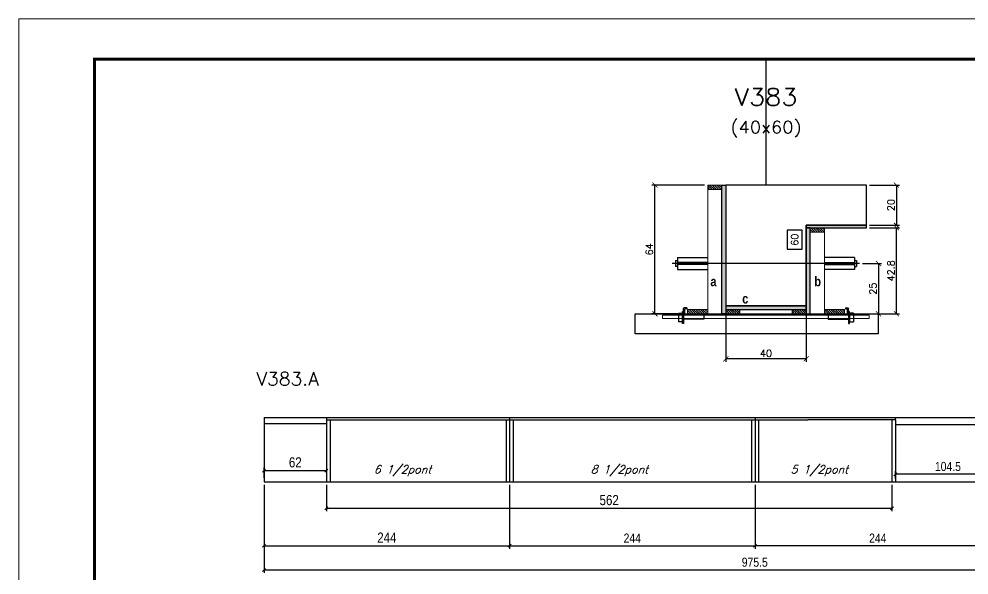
# Model space of a CAD drawing. Extents: x 137137 to 143418, y 10464 to 34486.
# Drawn here: x 138736 to 139680, y 28190 to 28743 of the extents above; entities that cross this region are included whole.
import ezdxf
from ezdxf.enums import TextEntityAlignment as Align

# ---------------------------------------------------------------- set-up
doc = ezdxf.new("R2010")
doc.units = 0
doc.linetypes.add('DASHED', pattern=[0.75, 0.5, -0.25])
doc.linetypes.add('HIDDEN', pattern=[0.375, 0.25, -0.125])
for name, color, linetype in [('barrote', 251, 'Continuous'), ('COTA', 241, 'Continuous'), ('Cota Seção (2x)', 4, 'Continuous'), ('detalhes', 4, 'Continuous'), ('Painéis', 200, 'Continuous'), ('presilha', 1, 'Continuous'), ('SARR_2.2x7', 40, 'Continuous'), ('SARR_3.5x7', 81, 'Continuous'), ('TENSOR', 3, 'Continuous'), ('texto', 7, 'Continuous'), ('Texto de Titulo', 7, 'Continuous'), ('Texto Qtd Sarr', 242, 'Continuous')]:
    doc.layers.add(name, color=color, linetype=linetype)
for name, color, linetype, lineweight in [('CONCRETO', 251, 'Continuous', 25), ('Escoras', 2, 'Continuous', 25), ('Folhas', 255, 'Continuous', 9), ('Hachura', 251, 'Continuous', 9), ('Madeira', 126, 'Continuous', 18), ('SARRAFO DE PRESSAO', 251, 'DASHED', 9), ('SCO-___-LAJ', 2, 'Continuous', 0), ('Texto Seção', 7, 'Continuous', 15)]:
    doc.layers.add(name, color=color, linetype=linetype, lineweight=lineweight)
doc.styles.add('COTA TECNICA', font='techl___.ttf', dxfattribs={"height": 10})
doc.styles.add('COTA TECNICA-50', font='techl___.ttf', dxfattribs={"height": 9})
doc.styles.add('REGUA-120', font='ROMANS.shx', dxfattribs={"height": 15})
doc.styles.add('Romans', font='romans.shx')
doc.styles.add('TECNICA', font='techb___.ttf', dxfattribs={"height": 10})
doc.dimstyles.new('COTA PAINEL-50', dxfattribs={"dimtxt": 9, "dimasz": 3, "dimexe": 3, "dimexo": 3, "dimgap": 3, "dimtad": 1, "dimdec": 1, "dimzin": 12, "dimdsep": 46, "dimtxsty": 'COTA TECNICA-50', "dimblk1": 'OBLIQUE', "dimblk2": 'OBLIQUE', "dimsah": 1, "dimcen": 0.9, "dimclrd": 4, "dimclre": 4, "dimclrt": 240, "dimadec": 1, "dimazin": 3, "dimtfac": 1, "dimtdec": 1, "dimtmove": 0, "dimatfit": 3, "dimfxl": 1, "dimtolj": 1, "dimtzin": 12, "dimarcsym": 0})
doc.dimstyles.new('Cota Seção (2x)', dxfattribs={"dimtxt": 7, "dimasz": 5, "dimexe": 3, "dimexo": 3, "dimgap": 2, "dimtad": 3, "dimdec": 1, "dimlfac": 0.5, "dimzin": 12, "dimdsep": 46, "dimtxsty": 'Romans', "dimblk": 'ARCHTICK', "dimcen": 0, "dimclrd": 4, "dimclre": 4, "dimclrt": 1, "dimadec": 1, "dimazin": 3, "dimtfac": 1, "dimtdec": 1, "dimtmove": 0, "dimatfit": 3, "dimldrblk": 'OBLIQUE', "dimfxl": 1, "dimtolj": 1, "dimtzin": 12, "dimarcsym": 0})
doc.dimstyles.new('Cota Seção interna', dxfattribs={"dimtxt": 7, "dimasz": 6, "dimexe": 0.18, "dimexo": 2, "dimgap": -4, "dimtad": 3, "dimdec": 1, "dimlfac": 0.5, "dimzin": 12, "dimdsep": 46, "dimtxsty": 'Romans', "dimblk": 'ARCHTICK', "dimcen": 0.09, "dimse1": 1, "dimse2": 1, "dimsd1": 1, "dimsd2": 1, "dimclrd": 180, "dimclre": 5, "dimclrt": 1, "dimadec": 0, "dimazin": 3, "dimtfac": 1, "dimtdec": 1, "dimtofl": 0, "dimtmove": 0, "dimatfit": 3, "dimldrblk": 'ARCHTICK', "dimfxl": 1, "dimtolj": 1, "dimtzin": 0, "dimarcsym": 0})
doc.dimstyles.new('PAINEL', dxfattribs={"dimtxt": 10, "dimasz": 3, "dimexe": 3, "dimexo": 3, "dimgap": 3, "dimtad": 1, "dimdec": 1, "dimzin": 12, "dimdsep": 46, "dimtxsty": 'COTA TECNICA', "dimblk1": 'OBLIQUE', "dimblk2": 'OBLIQUE', "dimsah": 1, "dimcen": 0.9, "dimclrd": 4, "dimclre": 4, "dimclrt": 240, "dimadec": 1, "dimazin": 3, "dimtfac": 1, "dimtdec": 1, "dimtmove": 0, "dimatfit": 3, "dimfxl": 1, "dimtolj": 1, "dimtzin": 12, "dimarcsym": 0})
pattern_1 = [(315, (162394.9753, 20220.2569), (1.12253202, 1.12253202), [])]
pattern_2 = [(315, (162436.9753, 20220.2569), (1.12253202, 1.12253202), [])]

# ---------------------------------------------------------------- blocks, each defined once
blk = doc.blocks.new('9999999999')
at = {"layer": 'Folhas'}
blk.add_lwpolyline([(98138.98, 34190.21), (99623.98, 34190.21), (99623.98, 35240.21), (98138.98, 35240.21)], close=True, dxfattribs=at)
at = {"layer": 'Folhas', "color": 30, "const_width": 3}
blk.add_lwpolyline([(98213.98, 34230.21), (99583.98, 34230.21), (99583.98, 35200.21), (98213.98, 35200.21)], close=True, dxfattribs=at)
blk = doc.blocks.new('_Oblique')
at = {"color": 0, "linetype": 'ByBlock', "lineweight": -2}
blk.add_line((-0.5, -0.5), (0.5, 0.5), dxfattribs=at)
blk = doc.blocks.new('*D868')
at = {"layer": 'COTA', "color": 4, "linetype": 'ByBlock', "lineweight": -2, "transparency": 16777216}
for p, q in [((138979.43, 28279.83), (138979.43, 28216.41)), ((139223.43, 28279.83), (139223.43, 28216.41)), ((138979.43, 28219.41), (139223.43, 28219.41))]:
    blk.add_line(p, q, dxfattribs=at)
at = {"layer": 'Defpoints', "color": 0, "linetype": 'ByBlock', "transparency": 16777216}
for p in [(138979.43, 28282.83), (139223.43, 28282.83), (139223.43, 28219.41)]:
    blk.add_point(p, dxfattribs=at)
at = {"layer": 'COTA', "color": 4, "linetype": 'ByBlock', "lineweight": -2, "transparency": 16777216, "xscale": 3, "yscale": 3, "zscale": 3, "rotation": 180}
blk.add_blockref('_Oblique', (138979.43, 28219.41), dxfattribs=at)
at = {"layer": 'COTA', "color": 4, "linetype": 'ByBlock', "lineweight": -2, "transparency": 16777216, "xscale": 3, "yscale": 3, "zscale": 3}
blk.add_blockref('_Oblique', (139223.43, 28219.41), dxfattribs=at)
at = {"layer": 'COTA', "color": 240, "linetype": 'ByBlock', "transparency": 16777216, "insert": (139101.43, 28227.48), "char_height": 10, "attachment_point": 5, "style": 'COTA TECNICA'}
blk.add_mtext('\\A1;244', dxfattribs=at)
blk = doc.blocks.new('*D869')
at = {"layer": 'COTA', "color": 4, "linetype": 'ByBlock', "lineweight": -2, "transparency": 16777216}
for p, q in [((139041.43, 28311.83), (139041.43, 28291.1)), ((138979.43, 28286.83), (138979.43, 28297.1)), ((138979.43, 28294.1), (139041.43, 28294.1))]:
    blk.add_line(p, q, dxfattribs=at)
at = {"layer": 'Defpoints', "color": 0, "linetype": 'ByBlock', "transparency": 16777216}
for p in [(139041.43, 28314.83), (139041.43, 28294.1), (138979.43, 28283.83)]:
    blk.add_point(p, dxfattribs=at)
at = {"layer": 'COTA', "color": 4, "linetype": 'ByBlock', "lineweight": -2, "transparency": 16777216, "xscale": 3, "yscale": 3, "zscale": 3, "rotation": 180}
blk.add_blockref('_Oblique', (138979.43, 28294.1), dxfattribs=at)
at = {"layer": 'COTA', "color": 4, "linetype": 'ByBlock', "lineweight": -2, "transparency": 16777216, "xscale": 3, "yscale": 3, "zscale": 3}
blk.add_blockref('_Oblique', (139041.43, 28294.1), dxfattribs=at)
at = {"layer": 'COTA', "color": 240, "linetype": 'ByBlock', "transparency": 16777216, "insert": (139010.43, 28302.2), "char_height": 10, "attachment_point": 5, "style": 'COTA TECNICA'}
blk.add_mtext('\\A1;62', dxfattribs=at)
blk = doc.blocks.new('*D780')
at = {"layer": 'Defpoints', "color": 0, "linetype": 'ByBlock', "transparency": 16777216}
for p in [(139606.93, 28290.5), (139711.43, 28290.5), (139606.93, 28282.83)]:
    blk.add_point(p, dxfattribs=at)
at = {"layer": 'Escoras', "color": 4, "linetype": 'ByBlock', "lineweight": -2, "transparency": 16777216}
for p, q in [((139606.93, 28285.83), (139606.93, 28293.5)), ((139711.43, 28290.5), (139606.93, 28290.5))]:
    blk.add_line(p, q, dxfattribs=at)
at = {"layer": 'Escoras', "color": 4, "linetype": 'ByBlock', "lineweight": -2, "transparency": 16777216, "xscale": 3, "yscale": 3, "zscale": 3, "rotation": 180}
blk.add_blockref('_Oblique', (139606.93, 28290.5), dxfattribs=at)
at = {"layer": 'Escoras', "color": 4, "linetype": 'ByBlock', "lineweight": -2, "transparency": 16777216, "xscale": 3, "yscale": 3, "zscale": 3}
blk.add_blockref('_Oblique', (139711.43, 28290.5), dxfattribs=at)
at = {"layer": 'Escoras', "color": 240, "linetype": 'ByBlock', "transparency": 16777216, "insert": (139659.18, 28298.1), "char_height": 9, "attachment_point": 5, "style": 'COTA TECNICA-50'}
blk.add_mtext('\\A1;104.5', dxfattribs=at)
blk = doc.blocks.new('*D834')
at = {"layer": 'Defpoints', "color": 0, "linetype": 'ByBlock', "transparency": 16777216}
for p in [(139467.43, 28282.83), (139711.43, 28282.83), (139467.43, 28219.41)]:
    blk.add_point(p, dxfattribs=at)
at = {"layer": 'Escoras', "color": 4, "linetype": 'ByBlock', "lineweight": -2, "transparency": 16777216}
for p, q in [((139467.43, 28279.83), (139467.43, 28216.41)), ((139711.43, 28279.83), (139711.43, 28216.41)), ((139711.43, 28219.41), (139467.43, 28219.41))]:
    blk.add_line(p, q, dxfattribs=at)
at = {"layer": 'Escoras', "color": 4, "linetype": 'ByBlock', "lineweight": -2, "transparency": 16777216, "xscale": 3, "yscale": 3, "zscale": 3, "rotation": 180}
blk.add_blockref('_Oblique', (139467.43, 28219.41), dxfattribs=at)
at = {"layer": 'Escoras', "color": 4, "linetype": 'ByBlock', "lineweight": -2, "transparency": 16777216, "xscale": 3, "yscale": 3, "zscale": 3}
blk.add_blockref('_Oblique', (139711.43, 28219.41), dxfattribs=at)
at = {"layer": 'Escoras', "color": 240, "linetype": 'ByBlock', "transparency": 16777216, "insert": (139589.43, 28226.97), "char_height": 9, "attachment_point": 5, "style": 'COTA TECNICA-50'}
blk.add_mtext('\\A1;244', dxfattribs=at)
blk = doc.blocks.new('*D781')
at = {"layer": 'Defpoints', "color": 0, "linetype": 'ByBlock', "transparency": 16777216}
for p in [(139223.43, 28282.83), (139467.43, 28282.83), (139467.43, 28219.41)]:
    blk.add_point(p, dxfattribs=at)
at = {"layer": 'Escoras', "color": 4, "linetype": 'ByBlock', "lineweight": -2, "transparency": 16777216}
for p, q in [((139223.43, 28279.83), (139223.43, 28216.41)), ((139467.43, 28279.83), (139467.43, 28216.41)), ((139223.43, 28219.41), (139467.43, 28219.41))]:
    blk.add_line(p, q, dxfattribs=at)
at = {"layer": 'Escoras', "color": 4, "linetype": 'ByBlock', "lineweight": -2, "transparency": 16777216, "xscale": 3, "yscale": 3, "zscale": 3, "rotation": 180}
blk.add_blockref('_Oblique', (139223.43, 28219.41), dxfattribs=at)
at = {"layer": 'Escoras', "color": 4, "linetype": 'ByBlock', "lineweight": -2, "transparency": 16777216, "xscale": 3, "yscale": 3, "zscale": 3}
blk.add_blockref('_Oblique', (139467.43, 28219.41), dxfattribs=at)
at = {"layer": 'Escoras', "color": 240, "linetype": 'ByBlock', "transparency": 16777216, "insert": (139345.43, 28226.97), "char_height": 9, "attachment_point": 5, "style": 'COTA TECNICA-50'}
blk.add_mtext('\\A1;244', dxfattribs=at)
blk = doc.blocks.new('_ArchTick')
at = {"color": 0, "linetype": 'ByBlock', "const_width": 0.15}
blk.add_lwpolyline([(-0.5, -0.5), (0.5, 0.5)], dxfattribs=at)
blk = doc.blocks.new('*D782')
at = {"layer": 'COTA', "color": 4, "lineweight": -2, "transparency": 16777216}
for p, q in [((139581.36, 28535.5), (139611, 28535.5)), ((139608, 28449.9), (139608, 28535.5)), ((139559.36, 28449.9), (139611, 28449.9))]:
    blk.add_line(p, q, dxfattribs=at)
at = {"layer": 'Defpoints', "color": 0, "transparency": 16777216}
for p in [(139578.36, 28535.5), (139608, 28535.5), (139556.36, 28449.9)]:
    blk.add_point(p, dxfattribs=at)
at = {"layer": 'COTA', "color": 4, "lineweight": -2, "transparency": 16777216, "xscale": 5, "yscale": 5, "zscale": 5}
for p, rotation in [((139608, 28535.5), 90), ((139608, 28449.9), 270)]:
    blk.add_blockref('_ArchTick', p, dxfattribs=dict(at, rotation=rotation))
at = {"layer": 'COTA', "color": 1, "transparency": 16777216, "insert": (139602.5, 28492.7), "char_height": 7, "attachment_point": 5, "rotation": 90, "style": 'Romans'}
blk.add_mtext('\\A1;42.8', dxfattribs=at)
blk = doc.blocks.new('*D783')
at = {"layer": 'COTA', "color": 4, "lineweight": -2, "transparency": 16777216}
for p, q in [((139581.36, 28577.9), (139611, 28577.9)), ((139608, 28577.9), (139608, 28537.9)), ((139581.36, 28537.9), (139611, 28537.9))]:
    blk.add_line(p, q, dxfattribs=at)
at = {"layer": 'Defpoints', "color": 0, "transparency": 16777216}
for p in [(139578.36, 28577.9), (139578.36, 28537.9), (139608, 28537.9)]:
    blk.add_point(p, dxfattribs=at)
at = {"layer": 'COTA', "color": 4, "lineweight": -2, "transparency": 16777216, "xscale": 5, "yscale": 5, "zscale": 5}
for p, rotation in [((139608, 28577.9), 90), ((139608, 28537.9), 270)]:
    blk.add_blockref('_ArchTick', p, dxfattribs=dict(at, rotation=rotation))
at = {"layer": 'COTA', "color": 1, "transparency": 16777216, "insert": (139602.5, 28557.9), "char_height": 7, "attachment_point": 5, "rotation": 90, "style": 'Romans'}
blk.add_mtext('\\A1;20', dxfattribs=at)
blk = doc.blocks.new('*D784')
at = {"layer": 'COTA', "color": 4, "lineweight": -2, "transparency": 16777216}
for p, q in [((139417.36, 28577.9), (139364.94, 28577.9)), ((139367.94, 28449.9), (139367.94, 28577.9)), ((139397.36, 28449.9), (139364.94, 28449.9))]:
    blk.add_line(p, q, dxfattribs=at)
at = {"layer": 'Defpoints', "color": 0, "transparency": 16777216}
for p in [(139367.94, 28577.9), (139420.36, 28577.9), (139400.36, 28449.9)]:
    blk.add_point(p, dxfattribs=at)
at = {"layer": 'COTA', "color": 4, "lineweight": -2, "transparency": 16777216, "xscale": 5, "yscale": 5, "zscale": 5}
for p, rotation in [((139367.94, 28577.9), 90), ((139367.94, 28449.9), 270)]:
    blk.add_blockref('_ArchTick', p, dxfattribs=dict(at, rotation=rotation))
at = {"layer": 'COTA', "color": 1, "transparency": 16777216, "insert": (139362.44, 28513.9), "char_height": 7, "attachment_point": 5, "rotation": 90, "style": 'Romans'}
blk.add_mtext('\\A1;64', dxfattribs=at)
blk = doc.blocks.new('*D785')
at = {"layer": 'Cota Seção (2x)', "color": 180, "lineweight": -2, "transparency": 16777216}
for p, q in [((139514.36, 28533), (139499.36, 28533)), ((139499.36, 28533), (139499.36, 28514)), ((139514.36, 28514), (139514.36, 28533)), ((139499.36, 28514), (139514.36, 28514))]:
    blk.add_line(p, q, dxfattribs=at)
at = {"layer": 'Defpoints', "color": 0, "transparency": 16777216}
for p in [(139518.35, 28577.9), (139518.36, 28577.9), (139518.36, 28457.9)]:
    blk.add_point(p, dxfattribs=at)
at = {"layer": 'Cota Seção (2x)', "color": 1, "transparency": 16777216, "insert": (139506.86, 28523.5), "char_height": 7, "attachment_point": 5, "rotation": 90, "style": 'Romans'}
blk.add_mtext('\\A1;60', dxfattribs=at)
blk = doc.blocks.new('titulo1')
at = {"layer": 'Defpoints', "color": 252, "linetype": 'HIDDEN', "ltscale": 2}
blk.add_line((0, 0), (0, 125), dxfattribs=at)
at = {"layer": 'Defpoints', "style": 'Romans', "oblique": 15}
blk.add_attdef('FOLHA', text='', height=10, dxfattribs=at).set_placement((0, 15.58), align=Align.MIDDLE_CENTER)
at = {"layer": 'Texto Qtd Sarr', "color": 3, "style": 'Romans', "oblique": 15}
for tag, height, p in [('TITULO', 17, (0, 71.45)), ('SEÇÃO', 12, (0, 41.55))]:
    blk.add_attdef(tag, text='', height=height, dxfattribs=at).set_placement(p, align=Align.MIDDLE_CENTER)
blk = doc.blocks.new('PRESILHA METÁLICA 1')
at = {"layer": 'presilha'}
for p, q in [((6, 15.5), (7.5, 15.5)), ((6, -2.5), (6, 15.5)), ((7.5, 10.6), (7.5, 19.9)), ((7.5, 15.5), (7.5, -2.5)), ((12, 21), (8.6, 21)), ((9, 11.6), (9, 18.9)), ((12, 19.5), (9.6, 19.5)), ((12, 21), (12, 19.5)), ((0, 13), (6, 13)), ((0, 13), (0, 0)), ((6, 0), (0, 0)), ((6, 13), (6, 0)), ((37.5, 4.1), (7.5, 4.1)), ((37.5, 11), (9.6, 11)), ((37.5, 11), (37.5, 4.1)), ((7.5, -2.5), (6, -2.5))]:
    blk.add_line(p, q, dxfattribs=at)
for centre, radius, start, end in [((8.6, 19.9), 1.14, 90, 180), ((9.6, 18.9), 0.57, 90, 180), ((9.6, 11.6), 0.57, 180, 270)]:
    blk.add_arc(centre, radius, start, end, dxfattribs=at)
blk = doc.blocks.new('*D786')
at = {"layer": 'COTA', "color": 4, "lineweight": -2, "transparency": 16777216}
for p, q in [((139438.36, 28451.3), (139438.36, 28402.17)), ((139518.36, 28451.3), (139518.36, 28402.17)), ((139518.36, 28405.17), (139438.36, 28405.17))]:
    blk.add_line(p, q, dxfattribs=at)
at = {"layer": 'Defpoints', "color": 0, "transparency": 16777216}
for p in [(139438.36, 28454.3), (139518.36, 28454.3), (139438.36, 28405.17)]:
    blk.add_point(p, dxfattribs=at)
at = {"layer": 'COTA', "color": 4, "lineweight": -2, "transparency": 16777216, "xscale": 5, "yscale": 5, "zscale": 5, "rotation": 180}
blk.add_blockref('_ArchTick', (139438.36, 28405.17), dxfattribs=at)
at = {"layer": 'COTA', "color": 4, "lineweight": -2, "transparency": 16777216, "xscale": 5, "yscale": 5, "zscale": 5}
blk.add_blockref('_ArchTick', (139518.36, 28405.17), dxfattribs=at)
at = {"layer": 'COTA', "color": 1, "transparency": 16777216, "insert": (139478.36, 28410.67), "char_height": 7, "attachment_point": 5, "style": 'Romans'}
blk.add_mtext('\\A1;40', dxfattribs=at)
blk = doc.blocks.new('*D787')
at = {"layer": 'COTA', "color": 4, "lineweight": -2, "transparency": 16777216}
for p, q in [((139574.36, 28499.95), (139593.21, 28499.95)), ((139590.21, 28499.95), (139590.21, 28449.9)), ((139574.66, 28449.9), (139593.21, 28449.9))]:
    blk.add_line(p, q, dxfattribs=at)
at = {"layer": 'Defpoints', "color": 0, "transparency": 16777216}
for p in [(139571.36, 28499.95), (139571.66, 28449.9), (139590.21, 28449.9)]:
    blk.add_point(p, dxfattribs=at)
at = {"layer": 'COTA', "color": 4, "lineweight": -2, "transparency": 16777216, "xscale": 5, "yscale": 5, "zscale": 5}
for p, rotation in [((139590.21, 28499.95), 90), ((139590.21, 28449.9), 270)]:
    blk.add_blockref('_ArchTick', p, dxfattribs=dict(at, rotation=rotation))
at = {"layer": 'COTA', "color": 1, "transparency": 16777216, "insert": (139584.71, 28474.93), "char_height": 7, "attachment_point": 5, "rotation": 90, "style": 'Romans'}
blk.add_mtext('\\A1;25', dxfattribs=at)
blk = doc.blocks.new('*D837')
at = {"layer": 'Defpoints', "color": 0, "linetype": 'ByBlock', "transparency": 16777216}
for p in [(138979.43, 28282.83), (139954.93, 28282.83), (139954.93, 28195.33)]:
    blk.add_point(p, dxfattribs=at)
at = {"layer": 'Escoras', "color": 4, "linetype": 'ByBlock', "lineweight": -2, "transparency": 16777216}
for p, q in [((138979.43, 28279.83), (138979.43, 28192.33)), ((139954.93, 28279.83), (139954.93, 28192.33)), ((138979.43, 28195.33), (139954.93, 28195.33))]:
    blk.add_line(p, q, dxfattribs=at)
at = {"layer": 'Escoras', "color": 4, "linetype": 'ByBlock', "lineweight": -2, "transparency": 16777216, "xscale": 3, "yscale": 3, "zscale": 3, "rotation": 180}
blk.add_blockref('_Oblique', (138979.43, 28195.33), dxfattribs=at)
at = {"layer": 'Escoras', "color": 4, "linetype": 'ByBlock', "lineweight": -2, "transparency": 16777216, "xscale": 3, "yscale": 3, "zscale": 3}
blk.add_blockref('_Oblique', (139954.93, 28195.33), dxfattribs=at)
at = {"layer": 'Escoras', "color": 240, "linetype": 'ByBlock', "transparency": 16777216, "insert": (139467.18, 28202.96), "char_height": 9, "attachment_point": 5, "style": 'COTA TECNICA-50'}
blk.add_mtext('\\A1;975.5', dxfattribs=at)
blk = doc.blocks.new('*D2368')
at = {"layer": 'COTA', "color": 4, "lineweight": -2, "ltscale": 25, "transparency": 16777216}
for p, q in [((139041.43, 28279.83), (139041.43, 28253.59)), ((139603.48, 28279.83), (139603.48, 28253.59)), ((139041.43, 28256.59), (139603.48, 28256.59))]:
    blk.add_line(p, q, dxfattribs=at)
at = {"layer": 'Defpoints', "color": 0, "ltscale": 25, "transparency": 16777216}
for p in [(139041.43, 28282.83), (139603.48, 28282.83), (139603.48, 28256.59)]:
    blk.add_point(p, dxfattribs=at)
at = {"layer": 'COTA', "color": 4, "lineweight": -2, "ltscale": 25, "transparency": 16777216, "xscale": 3, "yscale": 3, "zscale": 3, "rotation": 180}
blk.add_blockref('_Oblique', (139041.43, 28256.59), dxfattribs=at)
at = {"layer": 'COTA', "color": 4, "lineweight": -2, "ltscale": 25, "transparency": 16777216, "xscale": 3, "yscale": 3, "zscale": 3}
blk.add_blockref('_Oblique', (139603.48, 28256.59), dxfattribs=at)
at = {"layer": 'COTA', "color": 240, "ltscale": 25, "transparency": 16777216, "insert": (139322.45, 28264.69), "char_height": 10, "attachment_point": 5, "style": 'COTA TECNICA'}
blk.add_mtext('\\A1;562', dxfattribs=at)

msp = doc.modelspace()

# ---------------------------------------------------------------- hatches: boundary and pattern name
at = {"layer": 'Hachura'}
h = msp.add_hatch(dxfattribs=at)
h.set_pattern_fill('ANSI31', color=256, scale=0.5, angle=270, style=0)
h.set_pattern_definition([(315, (162394.985, 20270.2569), (1.12253202, 1.12253202), [])])
h.paths.add_polyline_path([(139434.36, 28573.5), (139434.36, 28577.9), (139420.36, 28577.9), (139420.36, 28573.5)])
h = msp.add_hatch(color=256, dxfattribs=at)
h.dxf.hatch_style = 1
h.paths.add_polyline_path([(139434.36, 28577.9), (139438.36, 28577.9), (139438.36, 28449.9), (139434.36, 28449.9)])
h = msp.add_hatch(color=256, dxfattribs=at)
h.dxf.hatch_style = 1
h.paths.add_polyline_path([(139578.36, 28535.5), (139578.36, 28537.9), (139518.36, 28537.9), (139518.36, 28535.5)])
h = msp.add_hatch(color=256, dxfattribs=at)
h.dxf.hatch_style = 1
h.paths.add_polyline_path([(139522.36, 28535.5), (139518.36, 28535.5), (139518.36, 28449.9), (139522.36, 28449.9)])
h = msp.add_hatch(dxfattribs=at)
h.set_pattern_fill('ANSI31', color=256, scale=0.5, angle=270, style=0)
h.set_pattern_definition([(315, (162436.9753, 20227.8569), (1.12253202, 1.12253202), [])])
h.paths.add_polyline_path([(139522.36, 28531.1), (139522.36, 28535.5), (139536.36, 28535.5), (139536.36, 28531.1)])
h = msp.add_hatch(dxfattribs=at)
h.set_pattern_fill('ANSI31', color=256, scale=0.5, angle=270, style=0)
h.set_pattern_definition(pattern_1)
h.paths.add_polyline_path([(139400.36, 28449.9), (139400.36, 28454.3), (139420.36, 28454.3), (139420.36, 28449.9)])
h = msp.add_hatch(color=256, dxfattribs=at)
h.dxf.hatch_style = 1
h.paths.add_polyline_path([(139518.36, 28454.3), (139518.36, 28457.9), (139438.36, 28457.9), (139438.36, 28454.3)])
h = msp.add_hatch(dxfattribs=at)
h.set_pattern_fill('ANSI31', color=256, scale=0.5, angle=270, style=0)
h.set_pattern_definition(pattern_1)
h.paths.add_polyline_path([(139438.36, 28449.9), (139438.36, 28454.3), (139452.36, 28454.3), (139452.36, 28449.9)])
h = msp.add_hatch(dxfattribs=at)
h.set_pattern_fill('ANSI31', color=256, scale=0.5, angle=270, style=0)
h.set_pattern_definition(pattern_2)
h.paths.add_polyline_path([(139518.36, 28449.9), (139518.36, 28454.3), (139504.36, 28454.3), (139504.36, 28449.9)])
h = msp.add_hatch(dxfattribs=at)
h.set_pattern_fill('ANSI31', color=256, scale=0.5, angle=270, style=0)
h.set_pattern_definition(pattern_2)
h.paths.add_polyline_path([(139556.36, 28449.9), (139556.36, 28454.3), (139536.36, 28454.3), (139536.36, 28449.9)])

# ---------------------------------------------------------------- linework, layer by layer
at = {"ltscale": 3}
for p, q in [((139388.36, 28502.95), (139388.36, 28496.95)), ((139388.36, 28502.95), (139390.36, 28502.95)), ((139390.36, 28505.95), (139390.36, 28493.95)), ((139390.36, 28505.95), (139420.36, 28505.95)), ((139420.36, 28500.95), (139390.36, 28500.95)), ((139566.36, 28505.95), (139536.36, 28505.95)), ((139536.36, 28500.95), (139566.36, 28500.95)), ((139566.36, 28505.95), (139566.36, 28493.95)), ((139566.36, 28502.95), (139568.36, 28502.95)), ((139568.36, 28502.95), (139568.36, 28496.95)), ((139390.36, 28496.95), (139388.36, 28496.95)), ((139420.36, 28498.95), (139390.36, 28498.95)), ((139390.36, 28493.95), (139420.36, 28493.95)), ((139536.36, 28498.95), (139566.36, 28498.95)), ((139566.36, 28493.95), (139536.36, 28493.95)), ((139566.36, 28496.95), (139568.36, 28496.95))]:
    msp.add_line(p, q, dxfattribs=at)
at = {"layer": 'barrote'}
msp.add_lwpolyline([(139589.81, 28429.9), (139348.23, 28429.9), (139348.23, 28449.9), (139589.81, 28449.9)], close=True, dxfattribs=at)
at = {"layer": 'CONCRETO'}
msp.add_lwpolyline([(139578.36, 28537.9), (139578.36, 28577.9), (139518.36, 28577.9), (139518.36, 28577.9), (139438.36, 28577.9), (139438.36, 28577.9), (139438.36, 28577.9), (139438.36, 28457.9), (139518.36, 28457.9), (139518.36, 28537.9)], close=True, dxfattribs=at)
at = {"layer": 'COTA', "linetype": 'ByBlock'}
msp.add_line((138979.43, 28346.83), (138979.43, 28346.83), dxfattribs=at)
at = {"layer": 'Madeira'}
for points in [[(139434.36, 28573.5), (139434.36, 28577.9), (139420.36, 28577.9), (139420.36, 28573.5)], [(139434.36, 28577.9), (139420.36, 28577.9), (139420.36, 28449.9), (139434.36, 28449.9)], [(139522.36, 28531.1), (139522.36, 28535.5), (139536.36, 28535.5), (139536.36, 28531.1)], [(139522.36, 28535.5), (139536.36, 28535.5), (139536.36, 28449.9), (139522.36, 28449.9)], [(139400.36, 28449.9), (139400.36, 28454.3), (139420.36, 28454.3), (139420.36, 28449.9)], [(139438.36, 28449.9), (139438.36, 28454.3), (139452.36, 28454.3), (139452.36, 28449.9)], [(139518.36, 28449.9), (139518.36, 28454.3), (139504.36, 28454.3), (139504.36, 28449.9)], [(139556.36, 28449.9), (139556.36, 28454.3), (139536.36, 28454.3), (139536.36, 28449.9)]]:
    msp.add_lwpolyline(points, close=True, dxfattribs=at)
at = {"layer": 'Painéis', "linetype": 'ByBlock'}
for p, q in [((138979.43, 28346.83), (139145.43, 28346.83)), ((138979.43, 28346.83), (138979.43, 28282.83)), ((139026.43, 28346.83), (139027.43, 28346.83)), ((139145.43, 28346.83), (139467.43, 28346.83)), ((139145.43, 28346.83), (139145.43, 28346.83)), ((139223.43, 28346.83), (139223.43, 28282.83)), ((139467.43, 28346.83), (139467.43, 28282.83)), ((139467.43, 28346.83), (139519.93, 28346.83)), ((139467.43, 28346.83), (139467.43, 28282.83)), ((139519.93, 28346.83), (139827.93, 28346.83)), ((139519.93, 28346.83), (139519.93, 28346.83)), ((138979.43, 28282.83), (139027.43, 28282.83)), ((139027.43, 28282.83), (139145.43, 28282.83)), ((139145.43, 28282.83), (139467.43, 28282.83)), ((139467.43, 28282.83), (139827.93, 28282.83))]:
    msp.add_line(p, q, dxfattribs=at)
at = {"layer": 'Painéis'}
for points in [[(139434.36, 28577.9), (139438.36, 28577.9), (139438.36, 28449.9), (139434.36, 28449.9)], [(139578.36, 28535.5), (139578.36, 28537.9), (139518.36, 28537.9), (139518.36, 28535.5)], [(139522.36, 28535.5), (139518.36, 28535.5), (139518.36, 28449.9), (139522.36, 28449.9)], [(139518.36, 28454.3), (139518.36, 28457.9), (139438.36, 28457.9), (139438.36, 28454.3)]]:
    msp.add_lwpolyline(points, close=True, dxfattribs=at)
at = {"layer": 'SARR_2.2x7', "linetype": 'Continuous'}
for p, q in [((138979.43, 28340.83), (139041.43, 28340.83)), ((139041.43, 28344.63), (139223.43, 28344.63)), ((139223.43, 28344.63), (139467.43, 28344.63)), ((139467.43, 28344.63), (139519.93, 28344.63)), ((139606.93, 28344.63), (139519.93, 28344.63)), ((139606.93, 28344.63), (139606.93, 28346.83)), ((139606.93, 28339.83), (139711.43, 28339.83))]:
    msp.add_line(p, q, dxfattribs=at)
at = {"layer": 'SARR_3.5x7'}
for p, q in [((139041.43, 28346.83), (139041.43, 28282.83)), ((139044.98, 28344.65), (139044.98, 28282.85)), ((139219.93, 28344.63), (139219.93, 28282.83)), ((139226.93, 28344.63), (139226.93, 28282.83)), ((139463.93, 28344.63), (139463.93, 28282.83)), ((139470.89, 28344.63), (139470.89, 28282.83)), ((139603.48, 28344.63), (139603.48, 28282.83)), ((139606.93, 28344.63), (139606.93, 28282.83))]:
    msp.add_line(p, q, dxfattribs=at)
at = {"layer": 'SCO-___-LAJ', "color": 1}
msp.add_lwpolyline([(139580.81, 28448.57), (139375.54, 28448.57), (139375.54, 28445.37), (139580.81, 28445.37)], close=True, dxfattribs=at)
at = {"layer": 'TENSOR', "linetype": 'HIDDEN', "ltscale": 0.5}
msp.add_line((139571.36, 28499.95), (139385.06, 28499.95), dxfattribs=at)

# ---------------------------------------------------------------- block references
at = {"layer": 'presilha', "yscale": 0.6666666666666666, "zscale": 0.6666666666666666}
for p, xscale in [((139391.49, 28441.93), 0.6666666666666666), ((139565.22, 28441.93), -0.6666666666666666)]:
    msp.add_blockref('PRESILHA METÁLICA 1', p, dxfattribs=dict(at, xscale=xscale))
at = {"layer": 'SARRAFO DE PRESSAO', "color": 6, "linetype": 'ByBlock'}
msp.add_blockref('9999999999', (40596.81, -6497.3), dxfattribs=at)
at = {"layer": 'Texto Seção'}
ref = msp.add_blockref('titulo1', (139478.36, 28577.9), dxfattribs=at)
ref.add_attrib('TITULO', 'V383', dxfattribs={"layer": 'Texto de Titulo', "color": 7, "height": 17, "style": 'Romans', "width": 1.1}).set_placement((139478.36, 28665.4), align=Align.MIDDLE_CENTER)
ref.add_attrib('SEÇÃO', '(40x60)', dxfattribs={"layer": 'Texto de Titulo', "color": 7, "height": 12, "style": 'Romans', "width": 1.1}).set_placement((139478.36, 28635.4), align=Align.MIDDLE_CENTER)

# ---------------------------------------------------------------- texts
at = {"layer": 'detalhes', "style": 'TECNICA'}
for s, p in [('a', (139423.05, 28477.24)), ('b', (139526.29, 28477.23)), ('c', (139454.65, 28460.14))]:
    msp.add_text(s, height=9.6, dxfattribs=at).set_placement(p)
at = {"layer": 'texto', "color": 2, "char_height": 8, "attachment_point": 5, "style": 'Romans'}
for s, insert in [('{\\Q19;\\C256;6 1/2pont}', (139117.04, 28293.97)), ('{\\Q19;\\C256;8 1/2pont}', (139332.63, 28293.97)), ('{\\Q19;\\C256;5 1/2pont}', (139531.41, 28293.97))]:
    msp.add_mtext(s, dxfattribs=dict(at, insert=insert))
at = {"layer": 'Texto Seção', "style": 'REGUA-120', "width": 1.05}
msp.add_text('V383.A', height=13, dxfattribs=at).set_placement((138971.77, 28378.79))

# ---------------------------------------------------------------- dimensions: what is measured, and where the dimension line sits
at = {"layer": 'COTA'}
for base, p1, p2, angle, picture, middle in [((139367.94, 28577.9), (139400.36, 28449.9), (139420.36, 28577.9), 90, '*D784', (139362.44, 28513.9)), ((139608, 28537.9), (139578.36, 28577.9), (139578.36, 28537.9), 90, '*D783', (139602.5, 28557.9)), ((139608, 28535.5), (139556.36, 28449.9), (139578.36, 28535.5), 90, '*D782', (139602.5, 28492.7)), ((139590.21, 28449.9), (139571.36, 28499.95), (139571.66, 28449.9), 90, '*D787', (139584.71, 28474.93)), ((139438.36, 28405.17), (139518.36, 28454.3), (139438.36, 28454.3), 180, '*D786', (139478.36, 28410.67))]:
    dim = msp.add_linear_dim(base=base, p1=p1, p2=p2, angle=angle, dimstyle='Cota Seção (2x)', dxfattribs=at)
    dim.commit()
    dim.dimension.update_dxf_attribs({"geometry": picture, "text_midpoint": middle})
at = {"layer": 'COTA', "linetype": 'ByBlock'}
for base, p1, p2, picture, middle in [((139041.43, 28294.1), (138979.43, 28283.83), (139041.43, 28314.83), '*D869', (139010.43, 28302.2)), ((139223.43, 28219.41), (138979.43, 28282.83), (139223.43, 28282.83), '*D868', (139101.43, 28227.48))]:
    dim = msp.add_linear_dim(base=base, p1=p1, p2=p2, dimstyle='PAINEL', override={"dimtmove": 1}, dxfattribs=at)
    dim.commit()
    dim.dimension.update_dxf_attribs({"geometry": picture, "text_midpoint": middle})
at = {"layer": 'COTA', "ltscale": 25}
dim = msp.add_linear_dim(base=(139603.4756, 28256.5851), p1=(139041.4315, 28282.8336), p2=(139603.4756, 28282.8336), dimstyle='PAINEL', dxfattribs=at)
dim.commit()
dim.dimension.update_dxf_attribs({"geometry": '*D2368', "text_midpoint": (139322.4535, 28264.6948)})
at = {"layer": 'Cota Seção (2x)'}
dim = msp.add_linear_dim(base=(139518.36, 28577.9), p1=(139518.36, 28457.9), p2=(139518.35, 28577.9), angle=90, dimstyle='Cota Seção interna', dxfattribs=at)
dim.commit()
dim.dimension.update_dxf_attribs({"geometry": '*D785', "text_midpoint": (139518.36, 28523.5), "dimtype": 160})
at = {"layer": 'Escoras', "linetype": 'ByBlock'}
for base, p1, p2, picture, middle in [((139606.93, 28290.5), (139711.43, 28290.5), (139606.93, 28282.83), '*D780', (139659.18, 28298.1)), ((139467.43, 28219.41), (139711.43, 28282.83), (139467.43, 28282.83), '*D834', (139589.43, 28226.97))]:
    dim = msp.add_linear_dim(base=base, p1=p1, p2=p2, angle=180, dimstyle='COTA PAINEL-50', override={"dimarcsym": 1}, dxfattribs=at)
    dim.commit()
    dim.dimension.update_dxf_attribs({"geometry": picture, "text_midpoint": middle})
for base, p1, p2, picture, middle in [((139954.93, 28195.33), (138979.43, 28282.83), (139954.93, 28282.83), '*D837', (139467.18, 28202.96)), ((139467.43, 28219.41), (139223.43, 28282.83), (139467.43, 28282.83), '*D781', (139345.43, 28226.97))]:
    dim = msp.add_linear_dim(base=base, p1=p1, p2=p2, dimstyle='COTA PAINEL-50', override={"dimarcsym": 1}, dxfattribs=at)
    dim.commit()
    dim.dimension.update_dxf_attribs({"geometry": picture, "text_midpoint": middle})

doc.saveas('drawing.dxf')
